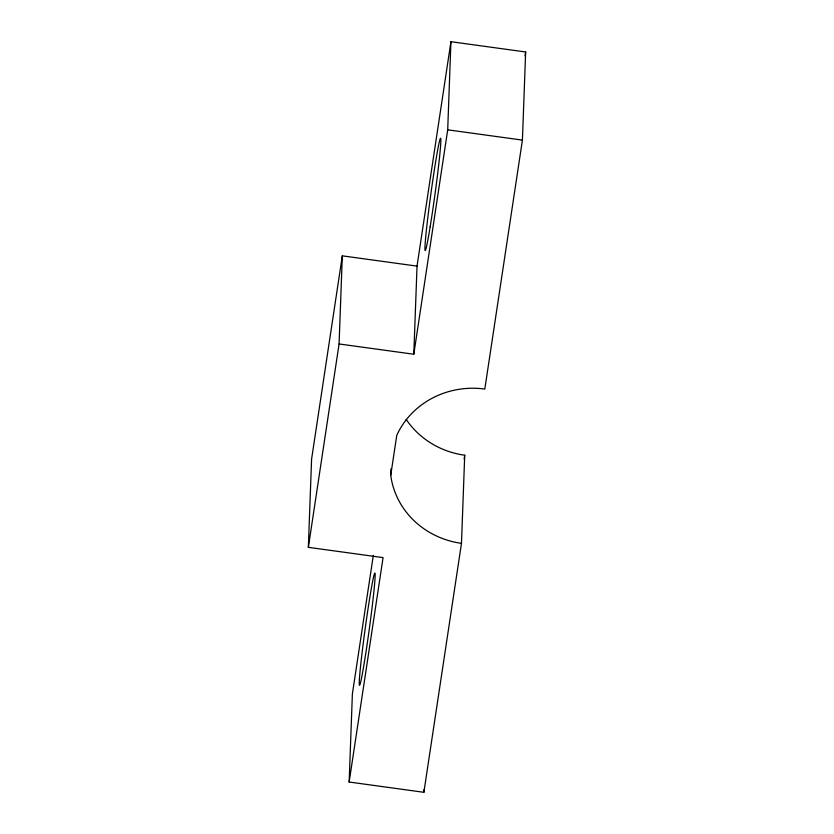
<?xml version="1.0" encoding="UTF-8"?>
<svg xmlns="http://www.w3.org/2000/svg" width="834" height="834" viewBox="0 0 834 834"><rect width="100%" height="100%" fill="white"/><g stroke="black" fill="none" stroke-linecap="round" stroke-linejoin="round"><path stroke-width="1.25" d="M406.179 419.377A83.014 77.958 2.1 0 0 464.715 455.218L461.483 543.341L423.87 792.3L349.154 782.021L383.067 557.612L308.351 547.333L311.582 459.211L342.315 255.84L417.031 266.119L413.8 354.231L339.084 343.962L342.315 255.84M349.154 782.021L352.386 693.898L373.319 555.413M461.483 543.341A83.014 77.958 2.1 0 1 390.739 475.244L390.979 468.771M413.8 354.231L447.702 129.823L450.933 41.7L525.649 51.979L522.418 140.102L484.804 389.061A83.014 77.958 2.1 0 0 396.776 435.317L390.739 475.244M423.87 792.3L423.964 789.704M308.351 547.333L339.084 343.962M417.031 266.119L450.933 41.7M464.142 459.065L464.715 455.218M525.066 55.826L525.649 51.979M447.702 129.823L522.418 140.102M364.448 661.654A56.597 2.064 -82.2 0 0 375.06 573.427A56.597 2.064 -82.2 0 0 362.081 652.709A56.597 2.064 -82.2 0 0 364.448 661.654M430.146 226.848A56.597 2.064 -82.2 0 0 440.759 138.621A56.597 2.064 -82.2 0 0 427.779 217.903A56.597 2.064 -82.2 0 0 430.146 226.848"/></g></svg>
